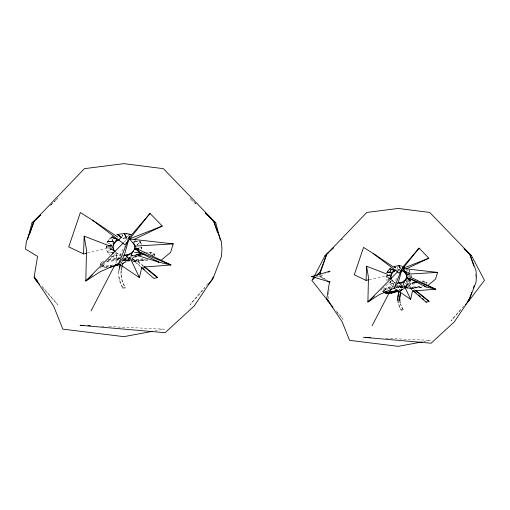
<?xml version="1.0" encoding="UTF-8"?>
<svg xmlns="http://www.w3.org/2000/svg" width="510" height="510" viewBox="0 0 510 510"><rect width="100%" height="100%" fill="white"/><g stroke="black" fill="none" stroke-linecap="round" stroke-linejoin="round"><path stroke-width="0.38" stroke-dasharray="2.55 1.91" d="M393.631 286.556L393.643 283.12L392.05 279.856M118.766 271.709L118.932 276.975A63.055 41.469 -0.1 0 0 122.853 288.36L125.313 287.876L125.313 287.257A58.58 38.53 -0.1 0 1 121.252 276.344L121.042 274.106L121.259 276.962A58.58 38.53 -0.1 0 0 125.32 287.869M475.479 274.246L475.479 278.906M106.239 245.527L106.647 250.251L109.599 255.006M121.157 271.001L121.029 272.487L121.214 269.643M141.761 246.751L141.244 250.251M118.766 272.327L118.989 270.019M328.185 298.962L328.88 292.026M328.956 291.255L329.109 289.712M141.761 247.286L139.53 247.987L141.761 247.286L141.563 249.046M324.309 279.25L319.821 276.535L319.987 275.081M386.159 274.966L386.095 277.803L386.886 280.557L388.027 279.588M122.464 264.562L122.986 263.147L121.686 263.542M122.202 265.888L122.986 263.147M400.624 291.624L401.262 289.909L399.859 290.337M400.624 292.122L401.262 289.909M106.832 243.27L107.355 242.11M100.151 265.047L101.611 261.968L103.81 261.094M100.444 264.888L101.611 261.968M154.243 255.427L154.83 254.197L151.036 252.157L144.961 252.335M154.249 255.886L154.83 254.197M383.966 292.409L382.844 291.44L384.024 288.953L388.754 287.085L393.306 286.582M382.844 291.809L384.024 288.953M426.354 283.93L426.94 282.687L423.88 281.048L419.156 281.182M398.17 266.367L396.939 268.904L400.356 270.115M400.522 284.293L398.986 287.468L403.365 286.722L400.522 284.293L398.986 287.468L395.683 287.149M407.286 270.338L406.668 271.607L407.898 269.07M115.751 263.243L124.472 246.406M391.438 288.462L397.284 277.172M125.728 257.869L124.3 260.495L121.973 260.412M126.461 256.562L124.3 260.495L128.902 259.966M134.64 243.174L134.64 241.612L135.36 240.306M134.621 241.612L135.348 240.299M152.209 256.096L153.255 254.509L150.316 253.253L150.316 253.706L153.255 254.962L152.209 256.555M384.113 291.191L385.241 289.482L389.206 288.08L392.107 287.71M384.113 291.554L385.241 289.482M208.003 283.617L190.071 304.617L204.739 288.277M463.692 305.949L450.999 320.815L461.097 309.57M408.969 283.044L405.31 285.9M124.019 242.205L127.347 238.833M398.342 271.078L400.554 268.834M389.621 271.747L391.24 270.185M50.974 204.956L57.706 198.486L54.27 201.756M342.65 238.954L341.509 240.044L342.643 238.935M50.267 205.568L51.982 203.936M99.915 268.171L115.77 253.763M380.715 290.33L381.875 289.272M382.462 288.743L391.776 280.277M121.463 263.753L122.986 263.307L127.079 259.705L123.528 258.863M127.079 259.705L127.079 260.157L122.986 263.759L121.82 264.116M130.254 260.553L127.902 259.998L127.902 259.539L131.408 256.453M127.902 259.998L130.821 257.423M399.744 290.483L401.262 290.037L404.564 287.13M400.012 290.783L401.262 290.4L404.564 287.5M405.227 287.002L408.523 284.095L411.551 283.203M405.775 286.881L408.523 284.459L411.557 283.573M119.722 257.843L117.459 259.571L111.601 256.734L116.796 255.096L120.666 255.108M107.355 251.927L109.637 250.212M139.555 240.516L140.55 242.123L137.126 244.692L140.543 242.11L140.269 241.612L134.64 241.612L133.212 241.173M120.87 256.989L117.459 259.571L118.989 259.966M136.795 256.358L131.089 259.367M137.113 244.685L140.543 242.11L141.563 244.998L140.55 242.123L141.244 243.793M120.36 262.88L123.93 260.329L131.37 256.275M120.366 263.332L123.93 260.782L131.994 256.39M132.237 258.066L134.614 256.364L134.614 256.823L132.237 258.519M403.435 286.862L399.145 290.056L403.435 286.862L399.381 285.906L397.105 286.161M404.513 288.265L410.639 284.44L412.131 284.032M404.513 288.634L410.639 284.803L416.594 283.177M122.986 263.307L130.375 259.284M130.381 259.737L121.463 264.212M404.532 286.633L408.523 284.095L404.532 286.269L411.882 287.162L420.578 286.053L420.584 286.416C412.526 288.883 404.462 285.498 396.346 286.607M401.262 290.037L403.863 288.622M401.262 290.4L403.863 288.985M316.104 276.554L319.821 276.535L325.291 273.66M101.611 262.42L103.077 261.84M384.024 289.323L388.754 287.449L393.306 286.945M409.995 288.265L421.031 287.047L422.382 286.512M422.388 286.875L421.037 287.41L410.403 288.59L406.597 288.322M106.635 261.828L118.824 259.953L118.824 259.501L108.037 260.878L108.037 261.33M396.448 270.351L400.522 268.904M385.241 289.846L389.206 288.443L392.107 288.073M111.601 256.74L116.803 255.108L114.884 251.602M134.614 256.823L136.795 256.224M101.726 264.735L104.665 265.997L110.217 265.653L113.112 264.862M101.726 265.187L104.665 266.449L111.664 265.71M87.369 253.005L111.786 247.286M369.183 279.665L386.127 275.693M122.853 288.36L122.853 287.748L125.313 287.257M398.775 304.298A50.847 33.443 -0.1 0 0 401.153 309.742L403.136 309.353L403.142 309.851L401.153 310.239A50.847 33.443 -0.1 0 1 398.444 303.552M154.995 330.869L164.322 329.135L108.687 326.585M423.574 341.643L430.478 340.355L385.445 338.296M131.758 259.029L136.157 259.743L143.087 258.857M131.758 259.488L136.157 260.196L145.401 259.016M395.728 287.245L397.902 286.964L410.403 288.22L410.403 288.59L405.227 287.366M395.728 287.608L397.902 287.334L405.832 288.265M108.248 259.558L120.653 258.188M108.254 260.017L119.882 258.729M140.754 266.966L134.213 261.26L134.207 260.642L136.839 260.349L143.476 265.761M133.811 261.114L147.505 259.596L147.505 260.055L134.328 261.509L132.288 261.031M134.213 261.26L136.839 260.967L142.876 265.882M412.074 289.916L410.314 288.386L410.314 287.889L412.431 287.653L415.497 290.152M410.314 288.386L412.437 288.15L414.885 290.145M148.761 252.679L151.036 252.609L154.83 254.649M108.681 266.947L103.944 267.087L102.14 266.118M107.285 267.444L103.944 267.54L101.541 266.245M422.305 281.456L423.88 281.412L426.94 283.056L426.94 282.687M147.505 260.055L143.24 260.068L138.082 261.094L138.076 260.642M407.7 272.251L410.378 272.244L410.575 272.64L408.969 270.153M134.64 241.632L140.269 241.612M112.551 252.412L107.623 252.424L113.258 252.424M126.072 238.935L127.5 238.935M396.57 270.077L400.248 270.077M406.362 272.238L410.378 272.238L409.007 270.198M101.528 326.26L104.709 326.406M124.204 258.436L129.712 258.825M123.49 258.838L129.712 259.278M122.47 260.094L132.096 260.903M132.842 260.954L134.328 261.056L134.328 261.509M122.47 260.546L130.611 261.254M403.059 286.167L399.381 285.906L399.381 286.276L403.435 287.232M405.858 287.149L410.403 288.22M127.902 259.539L130.254 260.094M130.93 260.259L134.328 261.056M123.528 259.322L127.079 260.157M110.6 248.676L106.131 247.286L111.333 248.918M125.052 238.61L127.5 239.381M115.254 253.049L121.463 254.994M409.211 275.604L410.703 276.12L409.218 275.591M388.25 277.599L386.019 276.815L389.729 278.128M395.173 282.4L391.1 280.959L391.1 279.544M423.893 282.183L425.671 282.942M392.592 286.116L388.492 283.044M319.821 276.535L324.609 279.091M382.844 291.44L383.966 292.045M408.281 276.216L409.6 277.013M326.1 279.678L321.058 276.573L321.013 275.024M110.205 244.252L108.496 242.97L111.333 245.125M116.076 252.501L121.437 256.562M391.482 279.627L396.359 283.796M400.528 284.287L403.365 286.722M410.314 287.889L412.067 289.419M134.207 260.642L140.754 266.354M191.785 200.118L190.071 198.486L195.681 203.873M194.074 202.298L195.789 203.936M42.508 287.691L57.706 304.617L40.8 284.816M337.014 312.107L343.058 319.324L334.636 308.76M406.661 281.596L407.898 284.127L406.362 280.959M390.8 271.607L390.182 270.338L391.1 272.244M397.551 285.562L398.476 287.468M397.564 285.562L398.476 287.468M411.302 274.966L411.442 276.815L411.366 275.394M121.029 271.868L121.042 274.718M423.88 281.048L423.88 281.412M421.031 287.047L421.037 287.41L417.594 287.423L413.431 288.252L413.431 287.889M412.431 287.653L412.437 288.15M411.882 287.162L411.882 287.532M411.309 288.124L411.309 288.488M410.639 284.44L410.639 284.803M410.046 286.869L410.053 287.232M407.764 286.492L407.764 286.862M407.12 287.449L407.12 287.812M402.02 287.634L402.02 288.003M401.153 309.742L401.153 310.239M397.902 286.964L397.902 287.334M389.206 288.08L389.206 288.443M388.754 287.085L388.754 287.449M153.255 254.509L153.255 254.962M151.036 252.157L151.036 252.609M136.839 260.349L136.839 260.967M136.157 259.743L136.157 260.196M135.45 260.935L135.45 261.388M133.881 259.373L133.881 259.832M127.041 258.634L127.041 259.086M125.683 259.373L125.683 259.826M123.93 260.329L123.93 260.782M110.217 265.653L110.217 266.112M105.889 267.03L105.889 267.482M104.665 265.997L104.665 266.449M104.525 267.068L104.531 267.52M103.352 265.436L103.358 265.888M131.095 255.108L131.095 257.238M122.853 287.748A63.055 41.469 -0.1 0 1 118.932 276.356M403.142 309.347A47.13 31.002 -0.1 0 1 400.701 304.138M403.142 309.844A47.13 31.002 -0.1 0 1 400.203 302.844M116.822 255.108L116.803 259.367L116.822 255.108M391.1 280.959L389.563 284.127L391.113 280.959M122.878 234.861L121.456 237.488L122.872 234.855M129.304 235.333L127.602 236.627L129.298 235.327M393.631 283.107L389.92 284.433L393.631 283.12M107.616 246.285L106.131 246.751L107.623 246.292M136.291 256.74L134.806 256.275L136.291 256.734M407.541 284.44L404.57 283.388L407.541 284.433M129.298 258.71L128.157 257.85L129.304 258.71M112.908 240.956L111.46 238.336L112.895 240.962M123.592 260.495L122.872 259.182L123.592 260.495"/><path stroke-width="0.76" d="M86.611 253.183L83.557 253.897L84.182 236.149L111.091 246.547M368.411 279.843L366.097 280.385L366.594 266.239L387.747 274.412M399.681 297.438L400.624 292.122M397.857 297.311L399.158 291.044M320.07 274.361L320.478 270.727L326.706 254.26L366.779 212.44L398.246 208.45L429.713 212.44L471.52 255.759L484.5 280.309L468.543 301.276L465.349 304.827M121.214 270.262L122.202 265.888M118.989 270.019L120.66 264.473M84.182 236.149L86.509 250.072L85.814 280.978L100.139 271.779L118.651 263.638L139.428 277.644L141.78 267.214L171.016 264.97L137.062 248.835M366.594 266.239L368.45 277.338L367.901 301.971L379.319 294.64L394.071 288.15L410.633 299.319L412.507 291L435.814 289.215L409.734 276.822M27.655 239.337L31.958 222.998L40.545 214.831M400.465 292.204L399.693 299.242A47.13 31.002 -0.1 0 0 400.203 302.844M402.766 266.583L402.556 267.348L419.08 248.121L428.833 258.194L406.132 268.993M119.41 267.119L120.035 264.862M398.884 291.293L397.857 296.814L397.991 301.059A50.847 33.443 -0.1 0 0 398.304 302.934M124.306 255.185L128.648 239.834M129.138 238.074L129.559 236.583L128.469 238.686M402.479 267.304L394.071 288.15L398.246 282.597L401.695 270.396M135.131 245.457L129.444 238.941L173.247 243.888L170.595 252.367L161.173 260.208M407.127 273.564L402.677 268.464L437.593 272.41L435.476 279.168L427.852 285.511M29.631 234.268L34.138 221.123L84.411 168.657L123.892 163.646L163.366 168.657L215.813 222.998L220.314 240.076M320.917 271.148L326.706 254.26L328.414 252.622M471.788 292.383L468.543 301.276L476.015 282.349L476.416 276.535L476.015 270.727L469.786 254.26L464.094 248.791M473.414 287.933L474.223 285.715M40.309 215.194L34.138 221.123L26.322 241.778L25.5 249.065L37.568 256.358L34.138 277.013L35.7 280.105L39.366 284.191M128.086 240.242L118.651 263.638L123.885 256.67M128.973 238.049L129.559 236.583M386.886 272.64L388.492 270.153L390.787 268.113M390.998 275.521L393.631 270.077L389.92 268.764L393.631 270.09M403.831 283.12L406.362 277.899L407.719 278.135L410.575 280.557L410.378 280.959L406.362 280.959M91.035 310.947L114.297 266.048M372.058 325.865L391.068 289.17M333.521 247.618L324.972 255.759L312.464 279.709L315.103 277.032L311.846 280.309L332.985 307.294M107.355 242.11L107.623 241.612L113.258 241.612L113.258 249.307M113.112 245.68L116.803 238.929L111.601 237.303L109.599 239.031M131.095 255.096L133.327 255.797L131.089 255.108L134.64 248.625L136.546 248.925L138.828 250.639M409.613 282.221L409.868 281.845M108.343 240.516L108.694 240.051M134.111 239.445L162.263 226.058L150.023 213.422L124.963 244.787L92.45 220.148L80.37 212.53L68.729 246.904L83.557 253.897M419.08 248.121L399.107 273.124L373.186 253.483L363.56 247.414L354.278 274.813L366.097 280.385M212.613 278.211L213.639 277.013L221.455 256.358L221.958 249.065L221.455 241.778L213.639 221.123L205.224 213.04M467.249 301.786L469.786 298.815L454.276 321.925L431.116 343.204L363.318 337.282M129.298 237.539L150.023 213.422M208.411 284.191L212.077 280.105L213.639 277.013L194.176 306.013L165.125 332.705L80.07 325.278L84.042 325.456M123.471 242.766L85.814 280.978L92.278 275.107M397.787 271.639L367.901 301.971L374.308 296.151M316.691 275.425L320.388 271.683M316.646 275.457L320.382 271.683M331.264 249.887L333.54 247.701M406.502 278.721L402.556 282.183L398.246 282.597M31.958 222.998L34.138 221.123M324.972 255.759L326.706 254.26M391.253 273.768L395.773 269.905M388.594 279.097L389.729 278.128L390.896 279.129M407.732 275.068L409.434 273.615L407.719 275.062L402.275 270.408M401.542 283.42L403.053 282.126M405.201 280.296L406.209 279.429M388.601 279.104L389.742 278.135M113.704 243.327L121.437 237.481L117.459 234.466L116.803 234.676M110.198 249.772L111.333 248.918L114.909 251.621M133.582 251.169L126.454 256.562L127.589 257.423L126.467 256.549M135.367 249.817L138.784 248.211L136.559 248.918L133.008 242.441M110.205 249.785L111.346 248.925M112.818 236.493L111.601 237.303L116.796 238.948M328.026 272.225L330.078 271.148L311.635 276.573L330.078 282.005L328.708 281.278M162.263 226.058L129.444 238.941L130.719 239.694M402.677 268.464L428.833 258.194M393.14 271.524L395.856 270.561M389.729 275.068L386.758 276.12L389.736 275.081L391.31 278.332M399.655 283.33L403.646 281.915M116.573 240.58L119.321 239.719M123.139 238.521L126.461 237.481L124.3 233.548L117.459 234.466L121.425 237.488M111.333 245.119L108.362 246.049L111.346 245.138L115.03 251.87M122.865 256.109L131.07 253.54M135.807 254.821L141.914 253.03M134.283 255.72L142.679 253.26M116.879 265.098L119.174 264.429M109.382 267.38L120.698 264.435M412.309 282.98L416.096 281.871M412.309 283.35L416.855 282.017M392.171 292.702L398.233 290.923M383.966 292.409L385.904 293.448L391.412 293.288L398.992 291.07M394.103 266.475L395.805 267.935L394.096 266.475L398.476 265.735M138.242 255.376L140.416 254.783M137.515 256.026L144.043 254.241M115.292 264.722L118.913 263.727M397.66 290.464L390.96 292.294L386.484 292.568L385.433 292.115L385.426 291.752L386.484 292.204L390.96 291.93L397.66 290.101M144.687 266.743L157.354 277.077L157.361 277.689L153.835 278.39L141.346 267.489M412.66 290.432L426.143 302.2L428.98 301.633L428.98 301.136L416.109 290.649M152.662 331.302L123.885 336.657L62.832 329.135L53.601 306.013L34.138 277.013L37.727 281.214M422.038 341.929L398.246 346.354L349.579 340.355L342.223 321.925L326.706 298.815L329.441 282.349L326.878 280.8M135.647 246.049L173.247 243.888M407.617 274.131L437.593 272.41M385.904 293.084L389.047 292.995M311.635 276.573L313.127 276.567M123.758 255.108L127.5 255.108M398.476 265.735L399.266 265.742M397.309 283.12L400.248 283.12M107.623 241.612L113.258 241.632M391.1 272.251L387.084 272.244L391.1 272.238L391.1 278.128M126.435 237.488L124.3 233.548L124.695 233.554M365.689 337.39L370.432 337.607M88.02 325.641L90.404 325.75M124.3 233.548L126.894 233.727M398.986 265.735L400.216 268.273L398.986 265.735L401.778 266.048M126.627 233.695L130.439 234.466M409.817 278.76L426.092 286.977L435.814 289.215L408.421 277.982M128.902 234.071L131.089 234.676M138.707 255.861L158.82 262.166L171.016 264.97L137.949 251.417M400.93 270.319L406.362 272.244M139.938 252.628L158.82 262.166L156.774 260.929M423.453 285.383L426.092 286.977M373.186 253.483L393.937 267.348M92.45 220.148L117.829 237.105M134.64 248.625L140.269 252.424L134.64 252.412M406.362 277.899L410.378 280.959M415.497 290.649L428.98 301.633M144.081 266.87L157.361 277.689M414.413 291.471L416.173 293.001M418.519 295.048L420.278 296.584M422.624 298.63L423.797 299.657M143.131 268.426L144.317 269.465M464.113 248.701L471.52 255.759M205.517 213.193L215.813 222.998M329.683 302.545L326.706 298.815L327.956 301.276M404.462 271.384L407.732 278.128M403.231 283.611L410.633 299.319M129.974 257.588L139.428 277.644M469.786 254.26L473.815 266.01M213.639 221.123L217.649 232.809M397.845 298.688L397.991 300.562M426.137 301.703L426.143 302.2M391.412 292.925L391.412 293.288M390.96 291.93L390.96 292.294M387.472 293.04L387.472 293.403M386.484 292.204L386.484 292.568M386.376 293.072L386.376 293.435M144.202 252.361L144.202 252.813M110.778 266.889L110.778 267.342M406.362 274.361L406.362 278.479M134.64 244.73L134.64 249.307M399.865 300.549A47.13 31.002 -0.1 0 1 399.687 298.745M403.831 266.641L403.818 270.077L403.831 266.641M113.252 252.424L112.531 253.731L113.271 252.431"/></g></svg>
